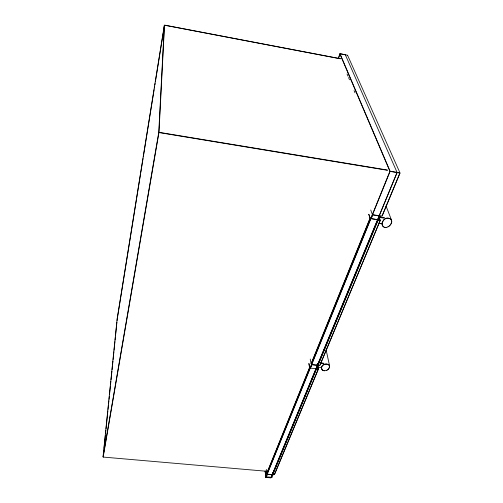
<?xml version="1.0" encoding="UTF-8"?>
<svg xmlns="http://www.w3.org/2000/svg" width="503" height="503" viewBox="0 0 503 503"><rect width="100%" height="100%" fill="white"/><g stroke="black" fill="none" stroke-linecap="round" stroke-linejoin="round"><path stroke-width="0.75" d="M158.766 132.314L164.33 25.301M158.986 132.176L164.5 25.188M117.142 318.977L103.046 456.825L158.722 132.666M103.165 456.919L103.882 449.908M104.039 448.355L104.36 445.237M104.517 443.677L105.391 435.114M105.548 433.555L105.869 430.442M106.026 428.883L107.378 415.641M107.535 414.088L107.856 410.97M108.013 409.411L108.409 405.519M108.573 403.959L108.887 400.847M109.05 399.288L109.365 396.175M109.522 394.616L110.402 386.046M110.559 384.493L110.874 381.375M111.037 379.815L111.911 371.252M112.068 369.692L112.389 366.58M112.546 365.021L112.942 361.129M113.1 359.57L113.898 351.779M114.055 350.226L114.929 341.656M115.093 340.097L115.407 336.985M115.564 335.426L116.916 322.184M117.08 320.631L117.237 319.072M117.168 318.77L164.305 25.414M117.287 318.713L129.478 242.867M129.73 241.321L140.557 173.988M140.802 172.441L143.047 158.508M143.292 156.961L154.119 89.628M154.371 88.082L154.622 86.529M154.867 84.982L155.119 83.435M155.364 81.888L163.205 33.129M163.456 31.582L164.45 25.389M103.172 456.988L158.904 132.786M391.384 222.867C393.183 217.397 385.053 216.755 383.179 220.98A7.407 5.665 -20.3 0 0 382.305 222.785L382.23 225.149L383.846 227.136M338.356 58.493L339.865 53.852L389.913 171.227M338.456 58.467L339.89 53.978M266.766 473.336L309.546 367.636M311.15 363.682L370.001 218.264M266.86 473.417L309.659 367.724M311.263 363.763L370.145 218.352M265.125 471.041L265.779 477.272L389.894 171.435M265.892 477.366L390.02 171.504M266.376 476.781L267.458 474.304M310.54 368.058L311.967 364.75M371.258 218.566L372.767 215.083M270.928 477.8L396.999 172.661M270.998 477.737L397.074 172.617M272.739 474.291L316.28 369.032M318.003 364.864L377.891 220.094M272.89 474.423L316.456 369.171M318.185 365.002L378.111 220.232M272.004 477.303L273.091 474.744M316.959 368.825L318.393 365.442M378.734 219.742L380.243 216.189M274.405 474.555L318.179 369.365M319.908 365.197L380.111 220.534M382.066 215.957L399.841 173.252M274.525 474.442L318.305 369.259M320.04 365.096L380.249 220.452M382.179 215.894L399.96 173.189M391.246 223.433L390.064 225.218M390.498 224.671C395.232 219.094 385.738 215.083 383.053 220.874A7.514 5.747 -20.3 0 0 382.022 223.338L382.544 226.111L384.883 227.463M328.761 368.674C332.703 361.927 319.097 363.386 321.901 369.472M328.421 369.07C332.716 364.738 324.397 361.594 322.197 366.002A6.269 4.238 -10.2 0 0 321.448 367.787L322.153 369.799M389.58 225.721L390.133 225.193M328.038 369.441L328.49 369.026M389.052 226.18L389.636 225.709M327.61 369.774L328.094 369.403M389.096 226.174L387.888 226.91M327.145 370.063L327.66 369.743M326.654 370.309L327.183 370.045M387.907 226.922L386.021 227.501M326.686 370.296L324.58 370.761M386.053 227.469L384.261 227.362M324.605 370.768L323.586 370.648M266.464 476.857L271.922 477.334M265.942 477.416L270.803 477.85M103.329 457.082L266.2 471.236M272.978 474.518L274.173 474.65M267.546 474.197L273.003 474.662M267.539 474.266L272.997 474.738M316.796 364.499L318.349 364.675M318.261 365.172L319.638 365.323M312.074 364.625L318.298 365.329M312.061 364.706L318.292 365.417M317.374 367.133L321.788 367.636M310.634 368.165L318.053 368.963M316.733 369.045L318.028 369.189M320.568 362.845L323.523 363.185M320.53 363.248L323.486 363.587M378.577 223.25L382.267 223.81M378.394 223.326L382.085 223.879M372.761 214.718L381.796 216.101M372.899 214.926L380.136 216.133M379.463 216.95L384.657 217.749M379.419 217.422L383.877 218.101M378.614 219.805L371.39 218.704L379.979 220.025M378.445 220.056L379.954 220.289M159.237 132.346L387.436 170.045M159.2 132.603L387.417 170.291M390.221 171.253L399.734 172.806M390.209 171.404L399.715 173.032M324.114 370.742L323.133 370.51M164.695 25.15L340.424 58.713M164.676 25.238L340.361 58.788M340.047 53.72L345.196 54.714M347.384 55.167L340.009 53.764L390.051 171.152M322.725 370.315L323.209 370.522M322.36 370.063L322.807 370.327M322.052 369.768L322.454 370.089M347.573 55.267L399.986 172.887M345.328 54.777L397.03 172.303M347.045 73.979L347.957 76.142M348.566 77.588L349.484 79.751M354.062 90.578L354.973 92.741M385.996 205.934L391.391 219.754M379.35 217.711L380.281 220.094M370.742 210.015L372.339 214.448M368.881 214.265L370.177 217.956M368.724 214.347L370.026 218.038M326.101 349.792L329.578 365.863M317.607 363.317L317.909 364.857M317.726 365.876L318.336 368.95M317.619 365.744L318.229 368.825M310.213 359.041L311.162 363.757M308.974 363.537L309.691 367.379M308.848 363.594L309.565 367.435M272.494 472.688L272.676 474.241M266.307 469.4L266.791 473.367M265.175 471.091L265.836 477.322"/></g></svg>
